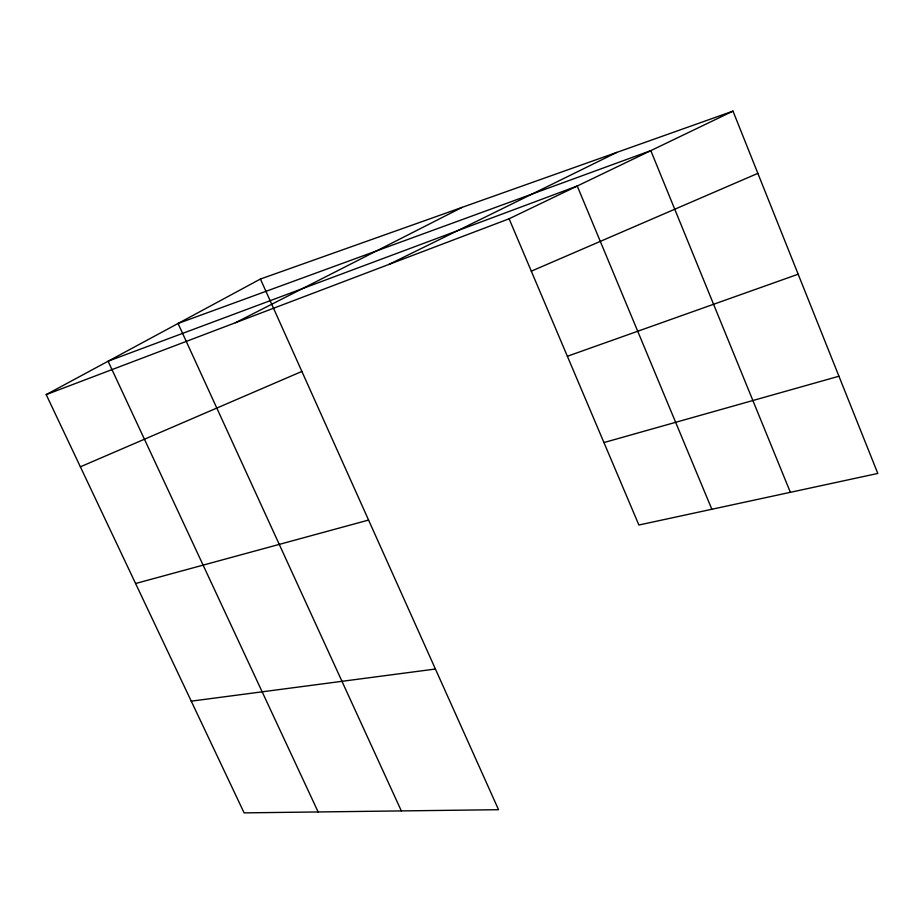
<?xml version="1.0" encoding="UTF-8"?>
<svg xmlns="http://www.w3.org/2000/svg" width="924" height="924" viewBox="0 0 924 924"><rect width="100%" height="100%" fill="white"/><g stroke="black" fill="none" stroke-linecap="round" stroke-linejoin="round"><path stroke-width="1.39" d="M260.418 279.036L498.544 809.701L244.121 812.877L46.2 394.606L260.418 279.036L732.986 111.123L877.8 473.446L638.888 525.017L509.101 218.78L732.986 111.123M235.401 322.742L462.104 207.369M388.854 264.46L616.851 152.391M531.312 271.171L757.865 173.354M80.376 466.816L301.882 371.436M46.2 394.606L509.101 218.78M567.371 356.26L798.174 274.209M603.938 442.561L838.946 376.23M135.585 583.518L368.584 520.062M191.256 701.154L435.423 669.022M318.145 811.953L108.073 361.215L577.246 186.013L711.85 509.274M401.339 810.914L178.055 323.469L650.808 150.635L790.378 492.319"/></g></svg>
